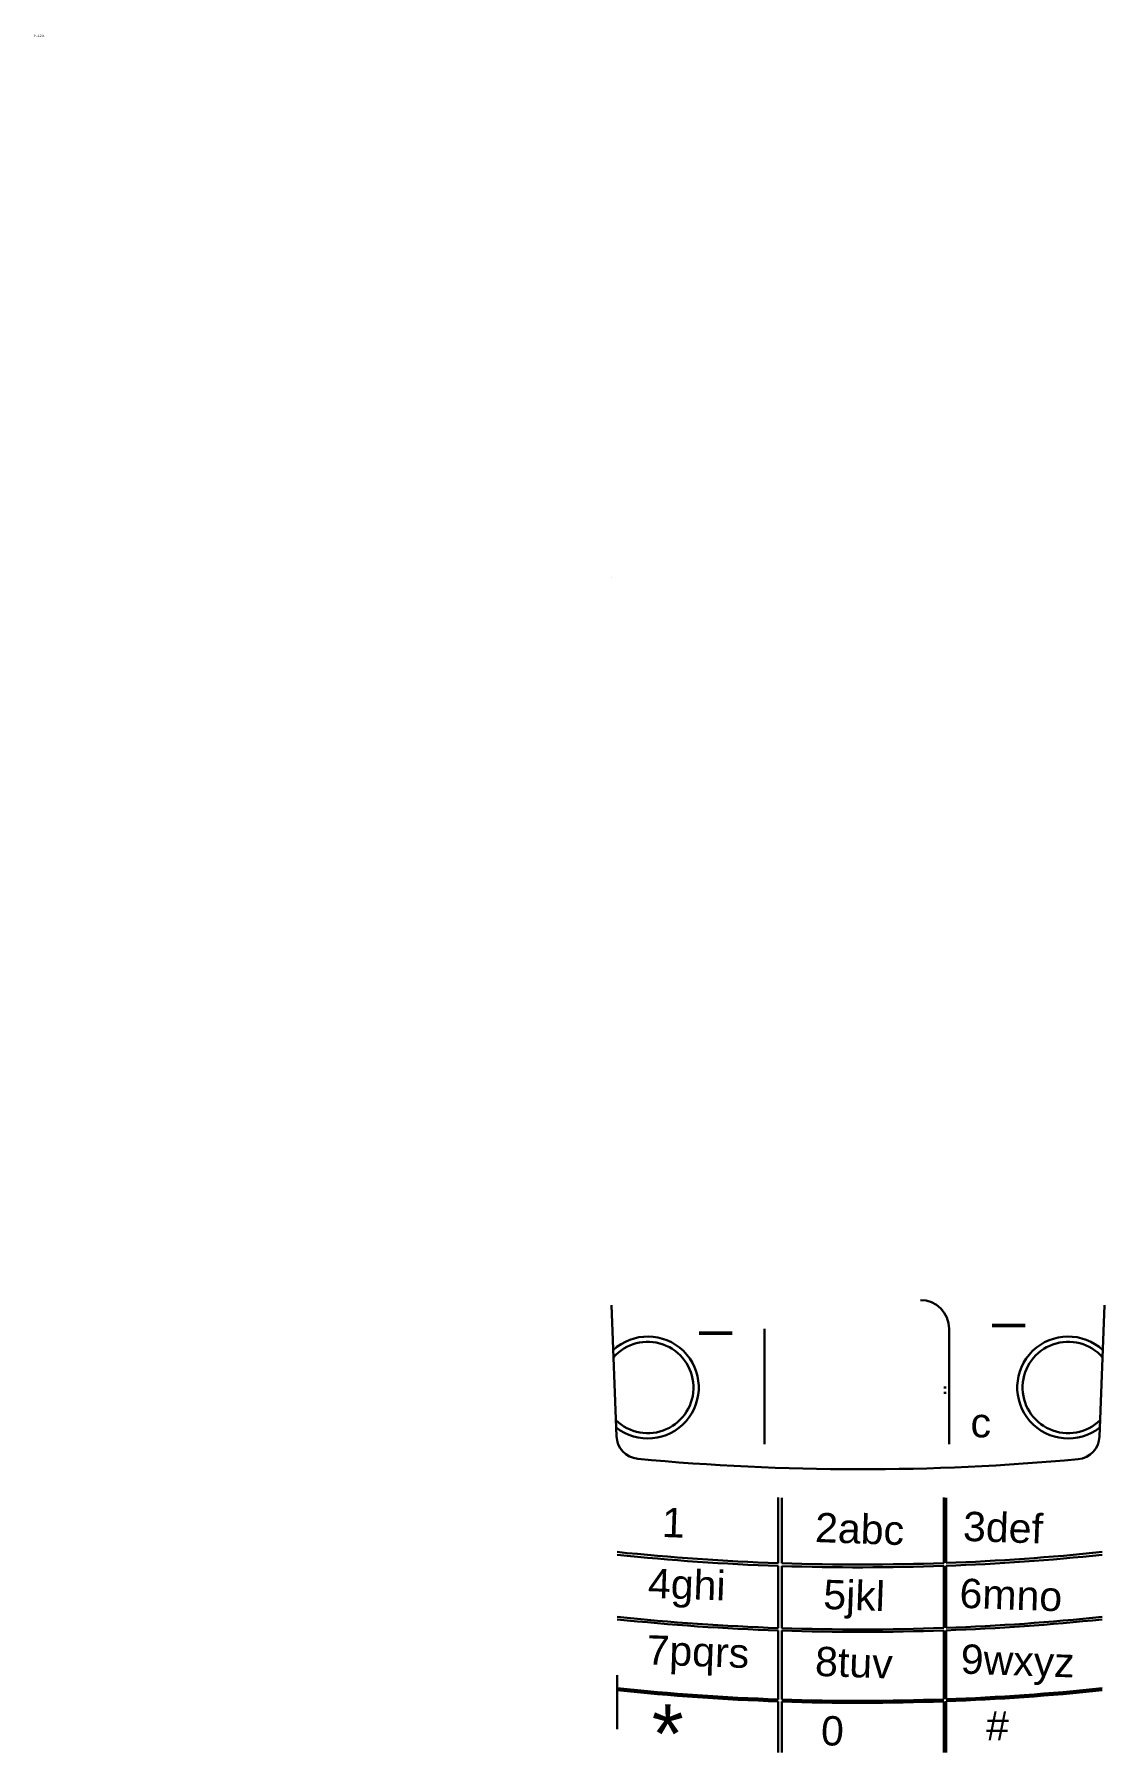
# Model space of a CAD drawing. Header units: inches. Extents: x -70 to 21, y -50 to 96.
import ezdxf

# ---------------------------------------------------------------- set-up
doc = ezdxf.new("R2010")
doc.units = ezdxf.units.IN
doc.header["$MEASUREMENT"] = 0
doc.layers.add('brid', color=7, linetype='Continuous', lineweight=30)
doc.styles.get("Standard").update_dxf_attribs({"font": 'ARIAL.TTF'})

msp = doc.modelspace()

# ---------------------------------------------------------------- linework, layer by layer
at = {"layer": 'brid'}
for p, q in [((-21, 50), (-21, 50)), ((-21, -12), (-20.57, -23.16)), ((21, -12), (20.57, -23.19)), ((-7.95, -23.84), (-7.95, -14)), ((7.76, -14), (7.76, -23.84)), ((7.5, -19), (7.31, -19)), ((7.5, -19.45), (7.31, -19.45)), ((-6.8, -28.39), (-6.8, -28.38)), ((-6.8, -28.39), (-6.8, -33.96)), ((-6.8, -28.39), (-6.8, -28.39)), ((-6.8, -28.39), (-6.8, -28.39)), ((-6.8, -28.39), (-6.8, -28.39)), ((-6.5, -28.4), (-6.5, -28.39)), ((-6.5, -28.4), (-6.5, -33.97)), ((7.3, -28.38), (7.3, -33.95)), ((7.51, -28.39), (7.51, -33.94)), ((-6.8, -34.2), (-6.8, -39.49)), ((-6.5, -34.21), (-6.5, -39.5)), ((7.3, -34.19), (7.3, -39.48)), ((7.51, -34.19), (7.51, -39.48)), ((-6.8, -39.7), (-6.8, -45.57)), ((-6.5, -39.71), (-6.5, -45.58)), ((7.3, -39.69), (7.3, -45.56)), ((7.51, -39.69), (7.51, -45.55)), ((-20.5, -43.5), (-20.5, -48.1)), ((-6.8, -45.74), (-6.8, -50.1)), ((-6.5, -45.75), (-6.5, -50.1)), ((7.3, -45.74), (7.3, -50.1)), ((7.51, -45.73), (7.51, -50.1))]:
    msp.add_line(p, q, dxfattribs=at)
for centre, radius, start, end in [((5.31, -14), 2.45, 0, 90), ((-17.9, -19), 4.34, 231.6002, 132.8391), ((-17.9, -19), 3.89, 225.5945, 138.8448), ((17.9, -19), 4.34, 47.1609, 308.3998), ((17.9, -19), 3.89, 41.1552, 314.4055), ((-18.57, -23.08), 2, 182.2197, 264.5719), ((18.57, -23.11), 2, 275.3406, 357.7803), ((0.15, 173.91), 199.88, 264.5719, 275.3406), ((0.15, 165.8), 199.88, 264.0701, 268.0082), ((0.15, 165.56), 199.88, 264.0701, 268.0082), ((0.15, 165.8), 199.88, 272.1107, 275.9299), ((0.15, 165.56), 199.88, 272.1106, 275.9299), ((0.15, 165.8), 199.88, 268.0944, 272.0491), ((0.15, 165.56), 199.88, 268.0944, 272.0491), ((0.15, 160.27), 199.88, 264.0701, 268.0079), ((0.15, 160.06), 199.88, 264.0701, 268.0079), ((0.15, 160.27), 199.88, 268.0941, 272.0494), ((0.15, 160.27), 199.88, 272.1104, 275.9299), ((0.15, 160.06), 199.88, 272.1104, 275.9299), ((0.15, 160.06), 199.88, 268.0941, 272.0494), ((0.15, 154.19), 199.88, 264.0701, 268.0076), ((0.15, 154.02), 199.88, 264.0701, 268.0076), ((0.15, 154.19), 199.88, 272.1101, 275.9299), ((0.15, 154.02), 199.88, 272.1101, 275.9299), ((0.15, 154.19), 199.88, 268.0938, 272.0497), ((0.15, 154.02), 199.88, 268.0938, 272.0497)]:
    msp.add_arc(centre, radius, start, end, dxfattribs=at)

# ---------------------------------------------------------------- texts
at = {"attachment_point": 1}
for s, width, insert, char_height in [('*', 7.7685, (-17.56, -45.99), 5), ('#', 8.8348, (10.9, -46.56, 0.5), 2.5)]:
    msp.add_mtext_dynamic_manual_height_columns(s, width=width, gutter_width=1, heights=[0], dxfattribs=dict(at, insert=insert, char_height=char_height))
at = {"layer": 'brid', "attachment_point": 1}
for s, width, insert, char_height in [('h=12,5', 83.9676, (-70.15, 96.24), 0.2), ('_', 11.2, (-13.47, -10.03), 3.5), ('_', 11.2, (11.47, -9.37, 1), 3.5), ('c', 11.2, (9.58, -20.75, 0.5), 2.5)]:
    msp.add_mtext_dynamic_manual_height_columns(s, width=width, gutter_width=1, heights=[0], dxfattribs=dict(at, insert=insert, char_height=char_height))
at = {"layer": 'brid', "attachment_point": 1, "rotation": 357.9785}
for s, insert, char_height in [('1', (-16.65, -29.23, 0.5), 2.5), ('{\\H0.83333x;2abc\\fBell MT|b0|i0|c0|p18;\\H1.2x; }', (-3.6, -29.66, 0.5), 3), ('3def', (9, -29.56), 2.5), ('4ghi', (-17.83, -34.41, 0.5), 2.5), ('5jkl', (-2.9, -35.36, 0.5), 2.5), ('6mno', (8.7, -35.26, 0.5), 2.5), ('7pqrs', (-17.95, -40.09, 0.5), 2.5), ('9wxyz', (8.8, -40.86, 0.5), 2.5), ('8tuv', (-3.6, -41.06, 0.5), 2.5), ('0', (-3.1, -46.96, 0.5), 2.5)]:
    msp.add_mtext_dynamic_manual_height_columns(s, width=5.5746, gutter_width=1, heights=[0], dxfattribs=dict(at, insert=insert, char_height=char_height))

doc.saveas('drawing.dxf')
